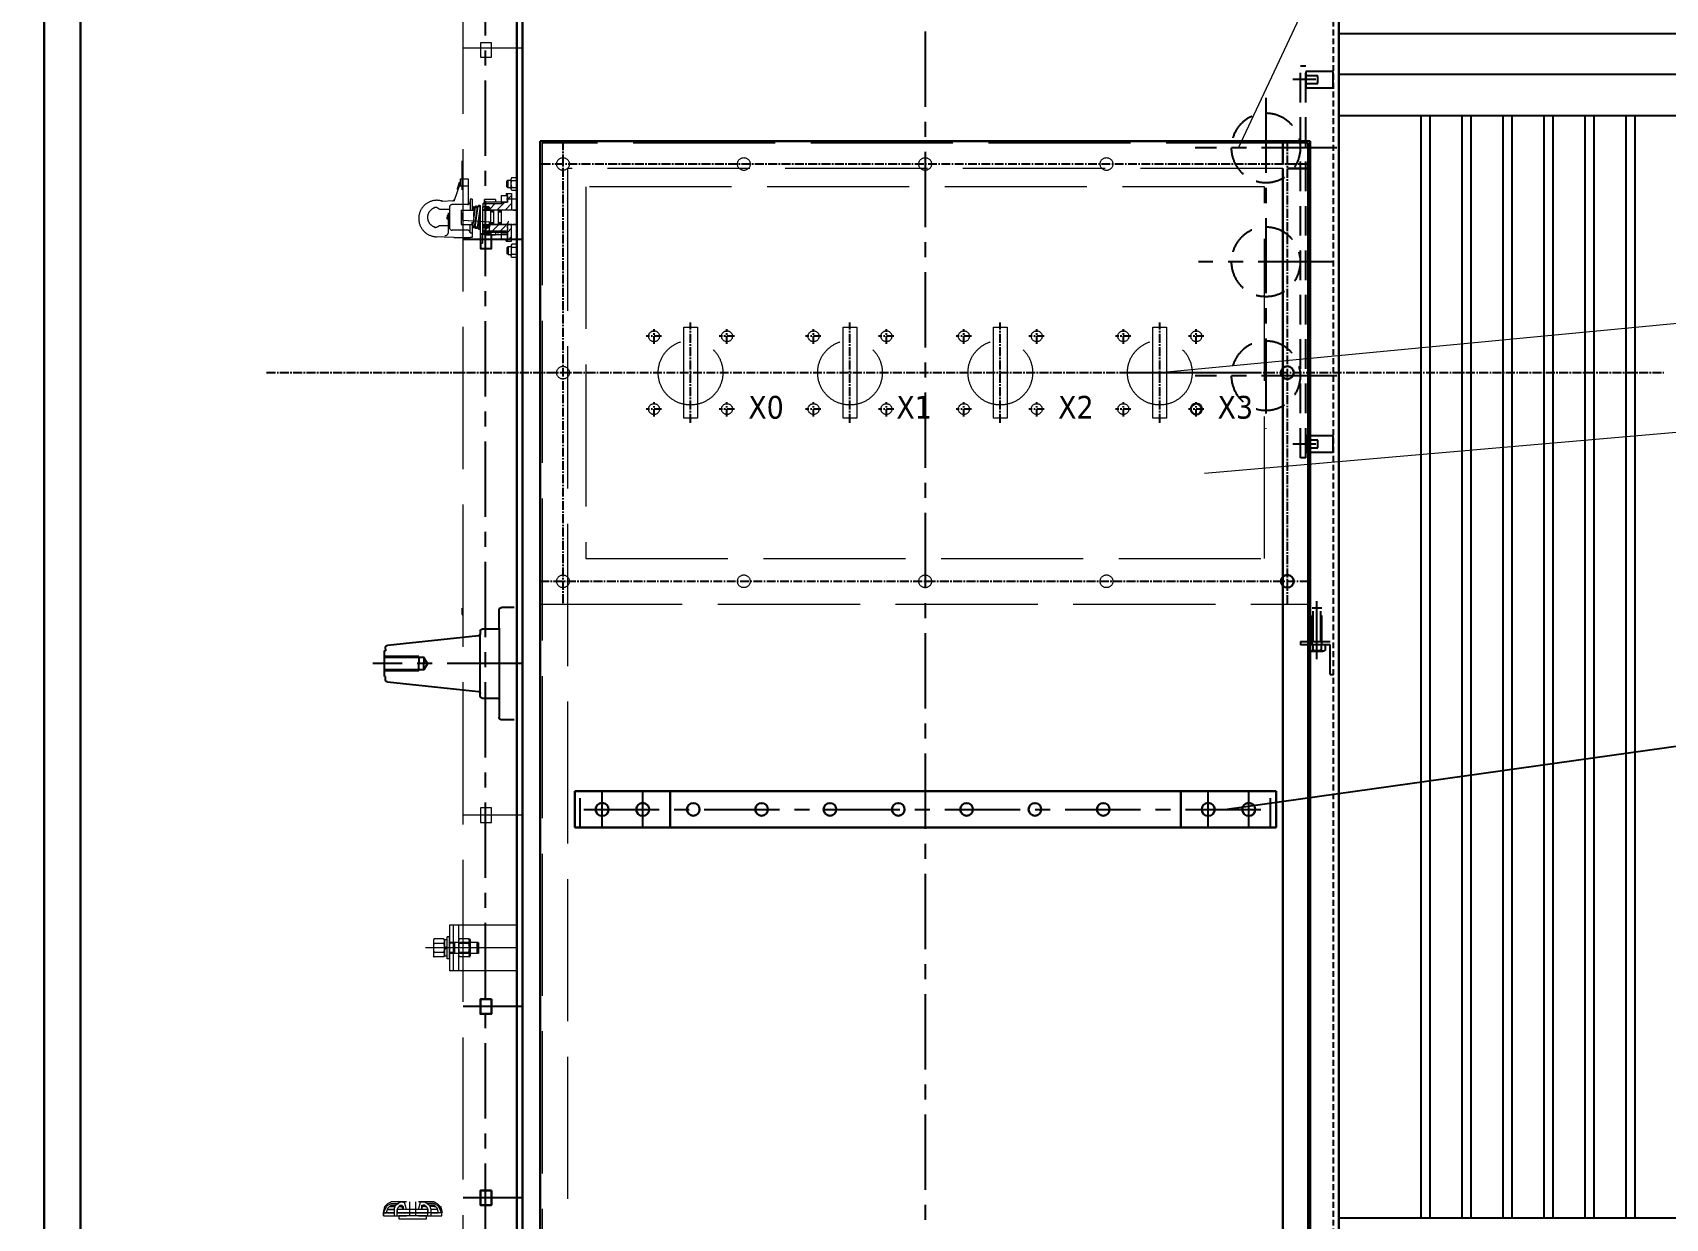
# Model space of a CAD drawing. Header units: millimetres. Extents: x 97339 to 122350, y -311274 to -152040.
# Drawn here: x 102106 to 103898, y -154956 to -153654 of the extents above; entities that cross this region are included whole.
import ezdxf

# ---------------------------------------------------------------- set-up
doc = ezdxf.new("R2010")
doc.units = ezdxf.units.MM
doc.header["$LTSCALE"] = 13
for name, pattern in [('ACAD_ISO02W100', [15, 12, -3]), ('CENTER', [50.8, 31.75, -6.35, 6.35, -6.35]), ('CENTER2', [1.125, 0.75, -0.125, 0.125, -0.125]), ('CENTERX2', [101.6, 63.5, -12.7, 12.7, -12.7]), ('DASHED', [0.75, 0.5, -0.25])]:
    doc.linetypes.add(name, pattern=pattern)
doc.layers.get('0').update_dxf_attribs({"color": 1, "linetype": 'CENTER'})
for name, color, linetype in [('1', 4, 'Continuous'), ('10', 1, 'Continuous'), ('3中心线层', 1, 'CENTER'), ('4虚线层', 6, 'DASHED'), ('PDF_几何图形', 7, 'Continuous'), ('中心线', 1, 'CENTER2'), ('器身绝缘0', 4, 'Continuous'), ('粗实线', 4, 'Continuous'), ('细实线', 2, 'Continuous')]:
    doc.layers.add(name, color=color, linetype=linetype)
doc.layers.add('标注、文本', color=3, linetype='Continuous', lineweight=25)
doc.layers.add('铁心', color=3, linetype='Continuous', lineweight=0)
doc.styles.get("Standard").update_dxf_attribs({"font": 'gbenor.shx', "bigfont": 'gbcbig.shx'})
doc.styles.add('Tahoma$001', font='tahoma.ttf', dxfattribs={"height": 2.159784})
doc.dimstyles.new('1-15', dxfattribs={"dimscale": 20, "dimtxt": 3.5, "dimasz": 2, "dimexe": 1.5, "dimexo": 0.5, "dimgap": 0.5, "dimtad": 1, "dimtoh": 1, "dimdec": 1, "dimdsep": 46, "dimtxsty": 'Standard', "dimcen": 2.5, "dimclrd": 3, "dimclre": 3, "dimclrt": 3, "dimadec": 0, "dimazin": 2, "dimtfac": 1, "dimtdec": 1, "dimtmove": 0, "dimatfit": 2, "dimfxl": 1, "dimarcsym": 0})
pattern_1 = [(135, (102049.4103, -165104.8281), (0.56126601, 0.56126601), []), (45, (102049.4103, -165104.8281), (1.68379802, 0.56126601), [1.984375, -1.190625])]

# ---------------------------------------------------------------- blocks, each defined once
blk = doc.blocks.new('角钢')
at = {"layer": '3中心线层'}
blk.add_line((212593.6, 11126.3), (212593.6, 11190), dxfattribs=at)
at = {"layer": '4虚线层', "ltscale": 5}
for p, q in [((212588.2, 11142), (212588.2, 11182.5)), ((212588.2, 11182.5), (212599, 11182.5)), ((212589.3, 11146.7), (212589.3, 11182.5)), ((212597.9, 11146.7), (212597.9, 11182.5)), ((212599, 11142), (212599, 11182.5)), ((212611.6, 11145.6), (212575.6, 11145.6)), ((212611.6, 11145.6), (212611.6, 11142)), ((212579.2, 11109.6), (212579.2, 11142)), ((212579.2, 11142), (212611.6, 11142)), ((212584.6, 11142), (212584.6, 11136.2)), ((212589.1, 11142), (212589.1, 11136.2)), ((212600.4, 11135.2), (212593.6, 11135.2)), ((212598.1, 11142), (212598.1, 11136.2)), ((212602.6, 11142), (212602.6, 11136.2)), ((212579.2, 11109.6), (212575.6, 11109.6))]:
    blk.add_line(p, q, dxfattribs=at)
at = {"layer": '4虚线层'}
blk.add_line((212593.6, 11135.2), (212586.8, 11135.2), dxfattribs=at)
blk.add_arc((212586.8, 11138.2), 3.01, 221.6088, 318.3912, dxfattribs=at)
at = {"layer": '4虚线层', "ltscale": 5}
for centre, radius, start, end in [((212593.6, 11145.8), 10.5, 244.676, 295.324), ((212600.4, 11138.2), 3.01, 221.6088, 318.3912)]:
    blk.add_arc(centre, radius, start, end, dxfattribs=at)
blk = doc.blocks.new('A$C7A9C35AF')
at = {"layer": '1', "color": 1, "linetype": 'CENTERX2', "lineweight": -3, "ltscale": 0.1}
for p, q in [((23.1, 415), (48.2, 415)), ((77.9, 395.1), (77.9, 31.7)), ((0, 340), (155.7, 340)), ((3.9, 215), (151.8, 215)), ((0, 90), (155.7, 90)), ((23.1, 15), (48.2, 15))]:
    blk.add_line(p, q, dxfattribs=at)
at = {"layer": '4虚线层', "ltscale": 5}
for p, q in [((39.9, 430), (33.9, 430)), ((33.9, 0), (33.9, 430)), ((39.9, 0), (39.9, 430)), ((33.9, 0), (39.9, 0))]:
    blk.add_line(p, q, dxfattribs=at)
for points in [[(3.9, 423.9), (33.9, 423.9), (33.9, 406.1), (3.9, 406.1)], [(3.9, 423.9), (33.9, 423.9), (33.9, 406.1), (3.9, 406.1)], [(20.9, 419.3), (33.9, 419.3), (33.9, 410.7), (20.9, 410.7)], [(20.9, 419.3), (33.9, 419.3), (33.9, 410.7), (20.9, 410.7)], [(3.9, 23.9), (33.9, 23.9), (33.9, 6.1), (3.9, 6.1)], [(3.9, 23.9), (33.9, 23.9), (33.9, 6.1), (3.9, 6.1)], [(20.9, 19.3), (33.9, 19.3), (33.9, 10.7), (20.9, 10.7)], [(20.9, 19.3), (33.9, 19.3), (33.9, 10.7), (20.9, 10.7)]]:
    blk.add_lwpolyline(points, close=True, dxfattribs=at)
for centre in [(77.9, 340), (77.9, 215), (77.9, 90)]:
    blk.add_circle(centre, 38, dxfattribs=at)
blk = doc.blocks.new('*D538')
at = {"layer": 'Defpoints', "color": 0, "transparency": 16777216}
for p in [(101876.4, -153257.1), (102118.5, -153257.1), (102118.5, -155208.4)]:
    blk.add_point(p, dxfattribs=at)
at = {"layer": '标注、文本', "color": 3, "lineweight": -2, "transparency": 16777216}
for p, q in [((102108.5, -153257.1), (101846.4, -153257.1)), ((101876.4, -155168.4), (101876.4, -153297.1)), ((102108.5, -155208.4), (101846.4, -155208.4))]:
    blk.add_line(p, q, dxfattribs=at)
at = {"layer": '标注、文本', "color": 3, "transparency": 16777216}
for points in [[(101869.7, -153297.1), (101883, -153297.1), (101876.4, -153257.1)], [(101869.7, -155168.4), (101883, -155168.4), (101876.4, -155208.4)]]:
    blk.add_solid(points, dxfattribs=at)
at = {"layer": '标注、文本', "color": 3, "transparency": 16777216, "insert": (101831.4, -154232.8), "char_height": 70, "attachment_point": 5, "rotation": 90}
blk.add_mtext('1950', dxfattribs=at)
blk = doc.blocks.new('A$C08576B93')
at = {"layer": '1', "color": 1, "linetype": 'CENTERX2', "lineweight": -3, "ltscale": 0.1}
for p, q in [((30, 0), (30, 40)), ((74.5, 0), (74.5, 40))]:
    blk.add_line(p, q, dxfattribs=at)
at = {"layer": '4虚线层', "ltscale": 5}
blk.add_line((6, 0), (6, 40), dxfattribs=at)
at = {"layer": '粗实线', "lineweight": 30}
for p, q in [((0, 40), (104.5, 40)), ((0, 0), (0, 40)), ((104.5, 40), (104.5, 0)), ((104.5, 0), (0, 0))]:
    blk.add_line(p, q, dxfattribs=at)
for centre in [(30, 20), (74.5, 20)]:
    blk.add_circle(centre, 7.15, dxfattribs=at)

msp = doc.modelspace()

# ---------------------------------------------------------------- hatches: boundary and pattern name
at = {"linetype": 'ACAD_ISO02W100', "lineweight": 13}
h = msp.add_hatch(dxfattribs=at)
h.set_pattern_fill('ANSI31', color=2, scale=2, angle=450, style=0)
h.set_pattern_definition([(45, (102049.41, -165104.828), (4.490128, -4.490128), [])])
h.paths.add_polyline_path([(102604.815, -153846.097), (102599.615, -153846.097), (102599.615, -153848.897), (102604.815, -153848.897), (102604.815, -153847.597)])
h = msp.add_hatch(dxfattribs=at)
h.set_pattern_fill('ANSI31', color=2, scale=1.5, angle=450, style=0)
h.set_pattern_definition([(45, (102049.4103, -165104.828), (3.367596, -3.367596), [])])
h.paths.add_polyline_path([(102604.815, -153846.097), (102599.615, -153846.097), (102599.615, -153848.897), (102604.815, -153848.897), (102604.815, -153847.597)])
h = msp.add_hatch(dxfattribs=at)
h.set_pattern_fill('ANSI31', color=2, scale=2, angle=360, style=0)
h.set_pattern_definition([(45, (74243.5575, -165383.168), (-4.490128, 4.490128), [])])
h.paths.add_polyline_path([(102600.615, -153842.097), (102621.615, -153842.097), (102621.615, -153840.597), (102627.115, -153840.597), (102627.115, -153832.097), (102625.615, -153832.097), (102625.615, -153831.097), (102631.615, -153831.097), (102631.615, -153849.097), (102631.051, -153849.097), (102619.349, -153849.097, 0.33333333), (102617.849, -153849.097), (102611.049, -153849.097, 0.33333333), (102609.549, -153849.097), (102608.713, -153849.097), (102607.615, -153849.097), (102607.615, -153846.597), (102606.615, -153845.597), (102600.615, -153845.597)])
h.paths.add_polyline_path([(102607.615, -153865.097), (102609.549, -153865.097, 0.33333333), (102611.049, -153865.097), (102615.749, -153865.097), (102617.849, -153865.097, 0.33333333), (102619.349, -153865.097), (102631.049, -153865.097), (102631.615, -153865.097), (102631.615, -153883.143), (102625.615, -153883.143), (102625.615, -153882.097), (102627.115, -153882.097), (102627.115, -153873.597), (102625.615, -153873.597), (102625.615, -153872.097), (102600.615, -153872.097), (102600.615, -153868.597), (102606.615, -153868.597), (102607.615, -153867.597)])
h = msp.add_hatch(dxfattribs=at)
h.set_pattern_fill('ANSI38', color=2, scale=0.25, angle=360, style=0)
h.set_pattern_definition(pattern_1)
h.paths.add_polyline_path([(102607.615, -153847.597, 1), (102604.815, -153847.597, 1)])
h = msp.add_hatch(dxfattribs=at)
h.set_pattern_fill('ANSI31', color=2, scale=0.5, angle=450, style=0)
h.set_pattern_definition([(45, (102049.4103, -165104.8281), (1.12253202, -1.12253202), [])])
h.paths.add_polyline_path([(102604.815, -153868.097), (102604.815, -153865.297), (102599.615, -153865.297), (102599.615, -153868.097)])
h = msp.add_hatch(dxfattribs=at)
h.set_pattern_fill('ANSI38', color=2, scale=0.25, angle=360, style=0)
h.set_pattern_definition(pattern_1)
h.paths.add_polyline_path([(102607.615, -153866.597, 1), (102604.815, -153866.597, 1)])

# ---------------------------------------------------------------- linework, layer by layer
at = {"color": 2, "linetype": 'ACAD_ISO02W100', "lineweight": 13}
for p, q in [((102578.543, -155108.427), (102578.543, -153287.074)), ((102643.543, -153671.431), (102578.543, -153671.431)), ((102637.543, -153835.495), (102637.543, -153713.708)), ((102665.043, -153775.631), (102665.043, -155195.043)), ((103506.043, -153775.631), (102665.043, -153775.631)), ((102577.543, -153827.099), (102577.543, -153795.012)), ((102693.043, -153803.631), (102693.043, -155167.043)), ((103478.043, -153803.631), (102693.043, -153803.631)), ((102575.103, -153819.703), (102568.403, -153839.703)), ((102574.155, -153819.385), (102571.81, -153826.385)), ((102572.758, -153826.703), (102571.81, -153826.385)), ((102574.167, -153818.849), (102571.822, -153825.849)), ((102572.77, -153826.166), (102571.822, -153825.849)), ((102572.884, -153822.678), (102573.051, -153822.678)), ((102575.103, -153819.703), (102574.155, -153819.385)), ((102575.115, -153819.166), (102574.167, -153818.849)), ((102574.775, -153814.739), (102574.775, -153814.739)), ((102575.103, -153815.003), (102575.103, -153819.703)), ((102575.103, -153815.003), (102583.89, -153815.003)), ((102575.103, -153819.703), (102575.103, -153822.678)), ((102575.103, -153822.678), (102583.89, -153822.678)), ((102583.89, -153815.003), (102583.89, -153843.065)), ((102627.743, -153816.191), (102626.55, -153817.473)), ((102626.55, -153823.714), (102626.55, -153817.473)), ((102627.709, -153824.777), (102626.55, -153823.714)), ((102631.076, -153824.777), (102627.709, -153824.777)), ((102627.742, -153816.191), (102631.076, -153816.192)), ((102627.743, -153824.777), (102627.743, -153816.191)), ((102631.584, -153813.414), (102631.076, -153815.037)), ((102631.076, -153826.382), (102631.076, -153815.037)), ((102631.166, -153815.719), (102631.076, -153815.196)), ((102631.83, -153827.724), (102631.076, -153826.382)), ((102631.364, -153824.85), (102631.133, -153825.562)), ((102631.295, -153816.235), (102631.166, -153815.719)), ((102631.527, -153816.725), (102631.295, -153816.235)), ((102631.738, -153824.227), (102631.364, -153824.85)), ((102631.565, -153816.716), (102637.544, -153816.716)), ((102631.584, -153813.414), (102637.543, -153813.414)), ((102631.737, -153824.216), (102637.544, -153824.216)), ((102637.543, -153827.724), (102631.83, -153827.724)), ((102713.043, -153823.631), (102713.043, -154231.631)), ((103458.043, -153823.631), (102713.043, -153823.631)), ((103458.043, -154231.631), (103458.043, -153823.631)), ((102568.415, -153839.166), (102554.566, -153839.645)), ((102563.415, -153846.166), (102563.415, -153853.666)), ((102583.115, -153843.166), (102566.415, -153843.166)), ((102586.115, -153837.166), (102586.115, -153838.166)), ((102586.115, -153837.166), (102586.115, -153849.093)), ((102588.415, -153837.166), (102586.115, -153837.166)), ((102588.415, -153837.166), (102588.415, -153849.097)), ((102591.713, -153845.668), (102588.658, -153867.752)), ((102590.17, -153856.826), (102590.658, -153846.374)), ((102593.712, -153845.624), (102590.657, -153867.818)), ((102591.719, -153868.396), (102595.131, -153844.773)), ((102597.115, -153844.952), (102593.711, -153868.573)), ((102597.115, -153844.593), (102595.695, -153868.393)), ((102597.115, -153845.597), (102597.115, -153865.054)), ((102600.615, -153845.597), (102599.615, -153845.597)), ((102599.615, -153845.597), (102599.615, -153849.097)), ((102604.815, -153846.097), (102599.615, -153846.097)), ((102600.615, -153842.097), (102602.115, -153840.597)), ((102600.615, -153845.597), (102600.615, -153842.097)), ((102600.615, -153842.097), (102621.615, -153842.097)), ((102606.615, -153845.597), (102600.615, -153845.597)), ((102602.115, -153840.597), (102602.115, -153837.597)), ((102614.115, -153837.597), (102602.115, -153837.597)), ((102627.115, -153840.597), (102602.115, -153840.597)), ((102604.815, -153849.097), (102604.815, -153845.597)), ((102607.615, -153846.597), (102606.615, -153845.597)), ((102607.615, -153849.097), (102607.615, -153846.597)), ((102614.115, -153837.597), (102614.115, -153840.597)), ((102620.115, -153840.597), (102614.115, -153840.597)), ((102620.115, -153833.097), (102620.115, -153840.097)), ((102620.115, -153833.097), (102627.115, -153833.097)), ((102620.115, -153833.097), (102620.115, -153834.597)), ((102620.115, -153840.097), (102620.115, -153840.597)), ((102620.115, -153840.097), (102627.115, -153840.097)), ((102620.115, -153840.597), (102627.115, -153840.597)), ((102625.615, -153830.797), (102631.615, -153830.797)), ((102625.615, -153830.797), (102625.615, -153832.097)), ((102627.115, -153832.097), (102625.615, -153832.097)), ((102625.615, -153832.097), (102625.615, -153833.097)), ((102636.884, -153837.174), (102626.137, -153837.174)), ((102627.115, -153840.597), (102627.115, -153832.097)), ((102627.115, -153833.097), (102627.115, -153840.597)), ((102631.615, -153830.797), (102631.615, -153849.097)), ((102552.415, -153848.236), (102563.415, -153848.236)), ((102563.415, -153855.08), (102560.881, -153855.08)), ((102560.881, -153855.08), (102560.881, -153857.08)), ((102560.881, -153859.08), (102560.881, -153857.08)), ((102563.415, -153859.08), (102560.881, -153859.08)), ((102562.543, -153873.076), (102562.543, -153852.077)), ((102562.543, -153873.076), (102562.543, -153852.077)), ((102563.415, -153852.966), (102563.415, -153868.166)), ((102576.415, -153849.093), (102591.239, -153849.093)), ((102576.415, -153849.093), (102576.415, -153865.066)), ((102577.543, -153859.141), (102577.543, -153852.076)), ((102578.476, -153860.138), (102606.609, -153862.014)), ((102588.415, -153864.466), (102588.415, -153862.466)), ((102588.415, -153864.466), (102588.415, -153876.166)), ((102593.235, -153849.093), (102594.507, -153849.093)), ((102596.518, -153849.093), (102597.115, -153849.093)), ((102604.815, -153848.897), (102599.615, -153848.897)), ((102599.615, -153849.093), (102610.765, -153849.093)), ((102599.615, -153849.093), (102599.615, -153865.052)), ((102604.815, -153847.597), (102604.815, -153849.097)), ((102607.543, -153875.076), (102607.543, -153863.012)), ((102629.615, -153849.097), (102607.615, -153849.097)), ((102608.649, -153849.097), (102608.649, -153851.097)), ((102608.649, -153851.097), (102608.649, -153863.097)), ((102611.949, -153851.097), (102608.649, -153851.097)), ((102608.649, -153863.097), (102608.649, -153865.097)), ((102611.949, -153863.097), (102608.649, -153863.097)), ((102629.213, -153849.097), (102608.713, -153849.097)), ((102610.293, -153849.097), (102609.069, -153850.32)), ((102609.069, -153864.317), (102609.648, -153864.896)), ((102609.763, -153863.097), (102609.094, -153863.766)), ((102610.886, -153863.097), (102609.233, -153864.749)), ((102611.239, -153849.273), (102609.475, -153851.037)), ((102614.551, -153849.097), (102609.551, -153849.097)), ((102609.558, -153849.09), (102609.564, -153849.097)), ((102609.564, -153849.097), (102610.77, -153850.303)), ((102609.969, -153862.891), (102609.763, -153863.097)), ((102609.907, -153862.91), (102610.093, -153863.097)), ((102609.928, -153850.584), (102610.441, -153851.097)), ((102609.928, -153864.054), (102610.971, -153865.097)), ((102611.463, -153863.641), (102610.008, -153865.097)), ((102610.093, -153863.097), (102610.77, -153863.773)), ((102610.538, -153851.097), (102610.288, -153851.346)), ((102610.523, -153848.867), (102610.293, -153849.097)), ((102610.441, -153851.097), (102610.643, -153851.298)), ((102611.549, -153850.085), (102610.538, -153851.097)), ((102615.749, -153849.097), (102610.749, -153849.097)), ((102615.749, -153849.097), (102610.749, -153849.097)), ((102610.765, -153851.193), (102610.81, -153851.193)), ((102610.765, -153862.966), (102610.81, -153862.966)), ((102610.952, -153863.03), (102610.886, -153863.097)), ((102611.051, -153849.461), (102611.541, -153849.951)), ((102611.949, -153849.097), (102611.949, -153851.097)), ((102611.949, -153851.097), (102611.949, -153863.097)), ((102611.949, -153863.097), (102611.949, -153865.097)), ((102616.949, -153849.097), (102616.949, -153851.097)), ((102616.949, -153851.097), (102616.949, -153863.097)), ((102616.949, -153851.097), (102620.249, -153851.097)), ((102616.949, -153863.097), (102616.949, -153865.097)), ((102616.949, -153863.097), (102620.249, -153863.097)), ((102617.35, -153850.148), (102618.299, -153851.097)), ((102618.151, -153849.097), (102617.368, -153849.879)), ((102618.743, -153863.097), (102617.398, -153864.442)), ((102617.418, -153863.686), (102618.628, -153864.896)), ((102619.273, -153849.097), (102617.567, -153850.802)), ((102617.631, -153849.306), (102618.067, -153849.742)), ((102629.851, -153849.097), (102617.851, -153849.097)), ((102619.606, -153863.356), (102617.866, -153865.097)), ((102617.909, -153863.054), (102617.951, -153863.097)), ((102617.951, -153863.097), (102618.067, -153863.212)), ((102618.396, -153851.097), (102618.208, -153851.284)), ((102618.299, -153851.097), (102618.548, -153851.345)), ((102619.787, -153849.706), (102618.396, -153851.097)), ((102618.423, -153848.975), (102618.544, -153849.097)), ((102618.544, -153849.097), (102619.75, -153850.303)), ((102618.945, -153862.895), (102618.743, -153863.097)), ((102618.849, -153862.872), (102619.074, -153863.097)), ((102618.909, -153850.584), (102619.39, -153851.065)), ((102618.909, -153864.054), (102619.641, -153864.787)), ((102619.84, -153864.245), (102618.988, -153865.097)), ((102631.049, -153849.097), (102619.049, -153849.097)), ((102631.049, -153849.097), (102619.049, -153849.097)), ((102619.074, -153863.097), (102619.75, -153863.773)), ((102619.305, -153849.065), (102619.273, -153849.097)), ((102620.249, -153849.097), (102620.249, -153851.097)), ((102620.249, -153851.097), (102620.249, -153863.097)), ((102620.249, -153863.097), (102620.249, -153865.097)), ((102627.543, -153863.931), (102626.606, -153864.758)), ((102627.543, -153863.931), (102627.543, -153863.076)), ((102632.249, -153849.097), (102631.051, -153849.097)), ((102636.884, -153849.097), (102633.449, -153849.097)), ((102633.749, -153849.097), (102636.884, -153849.097)), ((102636.884, -153849.097), (102633.749, -153849.097)), ((102568.415, -153879.166), (102547.037, -153878.428)), ((102547.75, -153878.44), (102547.75, -153878.452)), ((102552.288, -153866.197), (102563.415, -153866.197)), ((102583.115, -153871.166), (102566.415, -153871.166)), ((102568.415, -153879.166), (102586.115, -153879.166)), ((102576.415, -153865.066), (102589.031, -153865.058)), ((102586.115, -153874.166), (102586.115, -153865.06)), ((102586.115, -153874.166), (102588.415, -153874.166)), ((102588.415, -153879.166), (102586.115, -153879.166)), ((102588.415, -153879.166), (102586.115, -153879.166)), ((102588.415, -153865.059), (102588.415, -153879.166)), ((102591.037, -153865.057), (102592.202, -153865.057)), ((102594.218, -153865.055), (102595.894, -153865.054)), ((102597.115, -153865.054), (102597.115, -153885.46)), ((102599.615, -153865.052), (102610.77, -153865.046)), ((102599.615, -153865.052), (102599.615, -153868.597)), ((102599.615, -153865.052), (102599.615, -153885.46)), ((102604.815, -153865.297), (102599.615, -153865.297)), ((102604.815, -153868.097), (102599.615, -153868.097)), ((102606.615, -153868.597), (102599.615, -153868.597)), ((102600.615, -153872.097), (102600.615, -153868.597)), ((102600.615, -153872.097), (102625.615, -153872.097)), ((102602.115, -153873.597), (102600.615, -153872.097)), ((102602.115, -153873.597), (102602.115, -153876.597)), ((102627.115, -153873.597), (102602.115, -153873.597)), ((102614.097, -153876.597), (102602.115, -153876.597)), ((102604.815, -153865.097), (102604.815, -153868.597)), ((102604.815, -153868.597), (102604.815, -153865.097)), ((102606.615, -153868.597), (102607.615, -153867.597)), ((102607.615, -153867.597), (102607.615, -153865.097)), ((102629.615, -153865.097), (102607.615, -153865.097)), ((102608.543, -153876.076), (102626.543, -153876.076)), ((102629.213, -153865.097), (102608.713, -153865.097)), ((102615.749, -153865.097), (102610.749, -153865.097)), ((102615.749, -153865.097), (102610.749, -153865.097)), ((102610.77, -153865.046), (102636.884, -153865.046)), ((102610.971, -153865.097), (102611.004, -153865.129)), ((102616.949, -153865.097), (102611.949, -153865.097)), ((102614.097, -153873.597), (102614.097, -153876.597)), ((102618.988, -153865.097), (102618.747, -153865.338)), ((102631.049, -153865.097), (102619.049, -153865.097)), ((102631.049, -153865.097), (102619.049, -153865.097)), ((102620.115, -153873.597), (102620.115, -153881.097)), ((102620.115, -153873.597), (102620.115, -153881.097)), ((102620.115, -153874.097), (102627.115, -153874.097)), ((102620.115, -153879.597), (102620.115, -153881.097)), ((102620.115, -153881.097), (102627.115, -153881.097)), ((102632.249, -153865.097), (102620.249, -153865.097)), ((102620.549, -153865.097), (102621.384, -153865.097)), ((102620.549, -153865.097), (102621.384, -153865.097)), ((102625.615, -153873.597), (102625.615, -153872.097)), ((102625.615, -153883.397), (102625.615, -153881.097)), ((102627.115, -153882.097), (102625.615, -153882.097)), ((102626.606, -153864.758), (102627.543, -153865.672)), ((102627.543, -153866.869), (102626.606, -153867.696)), ((102626.606, -153867.696), (102627.543, -153868.609)), ((102627.543, -153870.85), (102626.606, -153871.677)), ((102626.606, -153871.677), (102627.543, -153872.591)), ((102627.115, -153873.597), (102627.115, -153881.097)), ((102627.115, -153882.097), (102627.115, -153873.597)), ((102627.543, -153866.869), (102627.543, -153865.672)), ((102627.543, -153870.85), (102627.543, -153868.609)), ((102627.543, -153875.076), (102627.543, -153872.591)), ((102629.213, -153865.097), (102631.549, -153865.097)), ((102632.249, -153865.097), (102631.051, -153865.097)), ((102631.615, -153883.397), (102631.615, -153865.097)), ((102636.884, -153865.097), (102633.449, -153865.097)), ((102636.884, -153865.097), (102633.749, -153865.097)), ((102633.749, -153865.097), (102636.884, -153865.097)), ((102597.115, -153885.46), (102599.615, -153885.46)), ((102620.227, -153883.064), (102620.115, -153883.064)), ((102625.615, -153883.397), (102631.615, -153883.397)), ((102625.615, -153883.397), (102631.615, -153883.397)), ((102625.615, -153883.397), (102631.615, -153883.397)), ((102713.043, -154231.631), (103458.043, -154231.631)), ((102577.543, -154293.086), (102577.543, -154286.021)), ((102663.043, -154281.631), (103508.043, -154281.631)), ((102643.543, -154513.431), (102578.543, -154513.431)), ((102637.543, -154634.043), (102563.543, -154634.043)), ((102563.543, -154634.043), (102563.543, -154684.043)), ((102567.543, -154634.043), (102567.543, -154684.043)), ((102573.543, -154634.043), (102573.543, -154684.043)), ((102546.611, -154649.118), (102545.843, -154650.448)), ((102545.843, -154650.448), (102545.843, -154667.638)), ((102557.275, -154649.118), (102546.611, -154649.118)), ((102557.275, -154649.118), (102558.043, -154650.448)), ((102561.043, -154650.043), (102558.043, -154650.043)), ((102558.043, -154668.043), (102558.043, -154650.043)), ((102558.043, -154650.448), (102558.043, -154667.638)), ((102563.543, -154647.043), (102561.043, -154647.043)), ((102561.043, -154671.043), (102561.043, -154647.043)), ((102561.043, -154668.043), (102561.043, -154650.043)), ((102563.543, -154671.043), (102563.543, -154647.043)), ((102574.311, -154649.118), (102573.543, -154650.448)), ((102573.543, -154650.448), (102573.543, -154667.638)), ((102584.975, -154649.118), (102574.311, -154649.118)), ((102594.438, -154659.043), (102537.243, -154659.043)), ((102546.611, -154668.968), (102545.843, -154667.638)), ((102557.275, -154654.08), (102546.611, -154654.08)), ((102557.275, -154664.005), (102546.611, -154664.005)), ((102557.275, -154668.968), (102546.611, -154668.968)), ((102557.275, -154668.968), (102558.043, -154667.638)), ((102561.043, -154657.343), (102558.043, -154659.043)), ((102561.043, -154659.043), (102558.043, -154660.743)), ((102561.043, -154668.043), (102558.043, -154668.043)), ((102569.543, -154653.043), (102563.543, -154653.043)), ((102569.543, -154653.943), (102563.543, -154653.943)), ((102637.543, -154659.043), (102563.543, -154659.043)), ((102569.543, -154664.143), (102563.543, -154664.143)), ((102569.543, -154665.043), (102563.543, -154665.043)), ((102569.543, -154665.043), (102569.543, -154653.043)), ((102595.043, -154653.043), (102569.543, -154653.043)), ((102595.043, -154665.043), (102569.543, -154665.043)), ((102574.311, -154668.968), (102573.543, -154667.638)), ((102584.975, -154654.08), (102574.311, -154654.08)), ((102584.975, -154664.005), (102574.311, -154664.005)), ((102584.975, -154668.968), (102574.311, -154668.968)), ((102563.543, -154671.043), (102561.043, -154671.043)), ((102637.543, -154684.043), (102563.543, -154684.043))]:
    msp.add_line(p, q, dxfattribs=at)
for points in [[(102609.543, -153665.431), (102597.543, -153665.431), (102597.543, -153681.431), (102609.543, -153681.431)], [(102820.543, -153977.631), (102835.543, -153977.631), (102835.543, -154077.631), (102820.543, -154077.631)], [(102995.543, -153977.631), (103010.543, -153977.631), (103010.543, -154077.631), (102995.543, -154077.631)], [(103160.543, -153977.631), (103175.543, -153977.631), (103175.543, -154077.631), (103160.543, -154077.631)], [(103335.543, -153977.631), (103350.543, -153977.631), (103350.543, -154077.631), (103335.543, -154077.631)], [(102609.543, -154505.431), (102597.543, -154505.431), (102597.543, -154521.431), (102609.543, -154521.431)], [(102507.765, -154953.086), (102507.765, -154956.457), (102538.103, -154956.457), (102538.103, -154953.086)]]:
    msp.add_lwpolyline(points, close=True, dxfattribs=at)
for points in [[(102492.597, -154942.974), (102495.967, -154939.603), (102499.338, -154937.918)], [(102494.282, -154942.974), (102495.967, -154941.288), (102499.338, -154939.603)], [(102516.193, -154937.918), (102499.338, -154937.918)], [(102502.709, -154946.345), (102504.395, -154941.288), (102509.451, -154937.918)], [(102516.193, -154946.345), (102514.507, -154939.603), (102512.822, -154937.918)], [(102529.676, -154946.345), (102531.361, -154939.603), (102531.361, -154937.918)], [(102531.361, -154937.918), (102536.418, -154937.918), (102541.474, -154941.288), (102543.159, -154946.345)], [(102546.53, -154937.918), (102549.901, -154939.603), (102553.272, -154942.974)], [(102546.53, -154939.603), (102549.901, -154941.288), (102551.586, -154942.974)], [(102490.911, -154949.716), (102490.911, -154953.086), (102516.193, -154953.086)], [(102502.709, -154949.716), (102490.911, -154949.716), (102490.911, -154953.086), (102516.193, -154953.086)], [(102495.967, -154944.659), (102497.653, -154942.974), (102499.338, -154941.288)], [(102495.967, -154944.659), (102497.653, -154942.974), (102499.338, -154942.974)], [(102506.08, -154946.345), (102507.765, -154942.974), (102509.451, -154941.288)], [(102506.08, -154946.345), (102507.765, -154942.974), (102509.451, -154942.974)], [(102506.08, -154953.086), (102506.08, -154946.345), (102506.08, -154949.716)], [(102539.788, -154949.716), (102506.08, -154949.716)], [(102511.136, -154941.288), (102512.822, -154942.974)], [(102512.822, -154946.345), (102511.136, -154942.974)], [(102529.676, -154953.086), (102554.957, -154953.086), (102554.957, -154949.716)], [(102529.676, -154953.086), (102554.957, -154953.086), (102554.957, -154949.716), (102543.159, -154949.716)], [(102533.047, -154946.345), (102533.047, -154942.974), (102533.047, -154941.288), (102534.732, -154941.288)], [(102533.047, -154942.974), (102533.047, -154946.345)], [(102533.047, -154942.974), (102534.732, -154942.974)], [(102536.418, -154941.288), (102538.103, -154942.974), (102539.788, -154946.345)], [(102536.418, -154942.974), (102538.103, -154942.974), (102539.788, -154946.345)], [(102539.788, -154953.086), (102539.788, -154946.345), (102539.788, -154949.716)], [(102546.53, -154941.288), (102548.216, -154942.974), (102549.901, -154944.659)], [(102546.53, -154942.974), (102548.216, -154942.974), (102549.901, -154944.659)]]:
    msp.add_lwpolyline(points, dxfattribs=at)
for centre, radius in [((102688.043, -153798.631), 7), ((102886.543, -153798.631), 7), ((103085.543, -153798.631), 7), ((103284.543, -153798.631), 7), ((102589.658, -153846.374), 1), ((102592.713, -153845.646), 1), ((102596.131, -153844.773), 1), ((102606.215, -153847.597), 1.4), ((102610.299, -153850.097), 1.25), ((102610.299, -153864.097), 1.25), ((102618.599, -153850.097), 1.25), ((102618.599, -153864.097), 1.25), ((102589.658, -153867.785), 1), ((102592.713, -153868.513), 1), ((102596.131, -153869.386), 1), ((102606.215, -153866.597), 1.4), ((102788.043, -153987.631), 6), ((102868.043, -153987.631), 6), ((102963.043, -153987.631), 6), ((103043.043, -153987.631), 6), ((103128.043, -153987.631), 6), ((103208.043, -153987.631), 6), ((103303.043, -153987.631), 6), ((103383.043, -153987.631), 6), ((102828.043, -154027.631), 35.5), ((103003.043, -154027.631), 35.5), ((103168.043, -154027.631), 35.5), ((103343.043, -154027.631), 35.5), ((102688.043, -154027.631), 7), ((102788.043, -154067.631), 6), ((102868.043, -154067.631), 6), ((102963.043, -154067.631), 6), ((103043.043, -154067.631), 6), ((103128.043, -154067.631), 6), ((103208.043, -154067.631), 6), ((103303.043, -154067.631), 6), ((102688.043, -154256.631), 7), ((102886.543, -154256.631), 7), ((103085.543, -154256.631), 7), ((103284.543, -154256.631), 7)]:
    msp.add_circle(centre, radius, dxfattribs=at)
for centre, radius, start, end in [((102663.112, -153821.355), 32.308, 185.594641, 185.934815), ((102657.458, -153821.949), 26.623, 185.921264, 186.765604), ((102642.16, -153820.225), 11.161, 161.674005, 173.251663), ((102642.16, -153820.225), 11.161, 186.748337, 200.951602), ((102549.728, -153858.44), 20, 70.008476, 270.062895), ((102550.415, -153857.166), 11, 96.363853, 180), ((102546.863, -153843.253), 3, 276.363853, 276.363853), ((102547.75, -153851.203), 5, 66.109336, 96.363853), ((102544.915, -153857.604), 12, 51.317813, 66.109336), ((102566.415, -153846.166), 3, 90, 180), ((102566.231, -153836.24), 3, 271.978733, 341.479151), ((102583.115, -153840.166), 3, 270, 0), ((102550.415, -153857.166), 11, 180.138819, 263.636147), ((102578.543, -153859.141), 1, 180, 266.185925), ((102606.543, -153863.012), 1, 0, 86.185925), ((102628.543, -153863.076), 1, 89.999999, 179.999999), ((102546.863, -153871.08), 3, 83.636147, 83.636147), ((102547.75, -153863.129), 5, 263.636147, 293.890664), ((102544.915, -153856.729), 12, 293.890664, 307.911751), ((102558.543, -153873.076), 4, 270, 0), ((102558.543, -153873.076), 4, 270, 0), ((102566.415, -153868.166), 3, 180, 270), ((102583.115, -153874.166), 3, 0, 90), ((102608.543, -153875.076), 1, 180, 270), ((102626.543, -153875.076), 1, 270, 0), ((102578.543, -154293.086), 1, 180, 266.185925), ((102550.412, -154651.653), 4.569, 146.295439, 212.085564), ((102553.474, -154651.653), 4.569, 327.914436, 33.704561), ((102578.112, -154651.653), 4.569, 146.295439, 212.085564), ((102563.843, -154659.043), 18, 163.996597, 196.003403), ((102550.412, -154666.432), 4.569, 147.914436, 213.704561), ((102553.474, -154666.432), 4.569, 326.295439, 32.558752), ((102540.043, -154659.043), 18, 343.996597, 16.003403), ((102591.543, -154659.043), 18, 163.996597, 196.003403), ((102578.112, -154666.432), 4.569, 147.914436, 213.704561)]:
    msp.add_arc(centre, radius, start, end, dxfattribs=at)
at = {"color": 2, "linetype": 'ACAD_ISO02W100', "lineweight": 13, "start_tangent": (-0.19280601, 0.98123689), "end_tangent": (-0.11811838, 0.99299952)}
msp.add_spline([(102631.212, -153826.331), (102631.169, -153826.102), (102631.02, -153825.085)], degree=3, dxfattribs=at)
at = {"color": 2, "linetype": 'ACAD_ISO02W100', "lineweight": 13}
for points in [[(102499.338, -154939.603), (102499.338, -154939.603), (102507.765, -154939.603), (102507.765, -154939.603)], [(102509.451, -154937.918), (102509.451, -154937.918), (102512.822, -154937.918), (102512.822, -154937.918)], [(102514.507, -154939.603), (102514.507, -154939.603), (102514.507, -154937.918), (102514.507, -154937.918)], [(102519.563, -154937.918), (102519.563, -154937.918), (102519.563, -154953.086), (102519.563, -154953.086)], [(102526.305, -154937.918), (102526.305, -154937.918), (102526.305, -154953.086), (102526.305, -154953.086)], [(102546.53, -154937.918), (102546.53, -154937.918), (102529.676, -154937.918), (102529.676, -154937.918)], [(102546.53, -154939.603), (102546.53, -154939.603), (102538.103, -154939.603), (102538.103, -154939.603)], [(102490.911, -154949.716), (102490.911, -154949.716), (102492.597, -154942.974), (102492.597, -154942.974)], [(102490.911, -154949.716), (102490.911, -154949.716), (102494.282, -154942.974), (102494.282, -154942.974)], [(102490.911, -154949.716), (102490.911, -154949.716), (102502.709, -154949.716), (102502.709, -154949.716)], [(102490.911, -154953.086), (102490.911, -154953.086), (102490.911, -154949.716), (102490.911, -154949.716)], [(102494.282, -154949.716), (102494.282, -154949.716), (102495.967, -154944.659), (102495.967, -154944.659)], [(102494.282, -154949.716), (102494.282, -154949.716), (102495.967, -154944.659), (102495.967, -154944.659)], [(102502.709, -154949.716), (102502.709, -154949.716), (102494.282, -154949.716), (102494.282, -154949.716)], [(102502.709, -154946.345), (102502.709, -154946.345), (102495.967, -154946.345), (102495.967, -154946.345)], [(102495.967, -154946.345), (102495.967, -154946.345), (102502.709, -154946.345), (102502.709, -154946.345)], [(102499.338, -154941.288), (102499.338, -154941.288), (102504.395, -154941.288), (102504.395, -154941.288)], [(102499.338, -154942.974), (102499.338, -154942.974), (102504.395, -154942.974), (102504.395, -154942.974)], [(102502.709, -154946.345), (102502.709, -154946.345), (102502.709, -154953.086), (102502.709, -154953.086)], [(102539.788, -154946.345), (102539.788, -154946.345), (102506.08, -154946.345), (102506.08, -154946.345)], [(102506.08, -154949.716), (102506.08, -154949.716), (102539.788, -154949.716), (102539.788, -154949.716)], [(102509.451, -154941.288), (102509.451, -154941.288), (102511.136, -154941.288), (102511.136, -154941.288)], [(102509.451, -154942.974), (102509.451, -154942.974), (102511.136, -154942.974), (102511.136, -154942.974)], [(102512.822, -154942.974), (102512.822, -154942.974), (102512.822, -154946.345), (102512.822, -154946.345)], [(102536.418, -154941.288), (102536.418, -154941.288), (102534.732, -154941.288), (102534.732, -154941.288)], [(102536.418, -154942.974), (102536.418, -154942.974), (102534.732, -154942.974), (102534.732, -154942.974)], [(102543.159, -154949.716), (102543.159, -154949.716), (102539.788, -154949.716), (102539.788, -154949.716)], [(102546.53, -154941.288), (102546.53, -154941.288), (102541.474, -154941.288), (102541.474, -154941.288)], [(102546.53, -154942.974), (102546.53, -154942.974), (102541.474, -154942.974), (102541.474, -154942.974)], [(102549.901, -154946.345), (102549.901, -154946.345), (102543.159, -154946.345), (102543.159, -154946.345)], [(102543.159, -154946.345), (102543.159, -154946.345), (102543.159, -154953.086), (102543.159, -154953.086)], [(102543.159, -154949.716), (102543.159, -154949.716), (102551.586, -154949.716), (102551.586, -154949.716)], [(102551.586, -154949.716), (102551.586, -154949.716), (102549.901, -154944.659), (102549.901, -154944.659)], [(102551.586, -154949.716), (102551.586, -154949.716), (102549.901, -154944.659), (102549.901, -154944.659)], [(102554.957, -154949.716), (102554.957, -154949.716), (102551.586, -154942.974), (102551.586, -154942.974)]]:
    msp.add_open_spline(points, degree=3, dxfattribs=at)
at = {"layer": '1', "color": 1, "linetype": 'CENTERX2', "lineweight": -3, "ltscale": 0.1}
for p, q in [((102602.962, -155110.427), (102602.962, -153257.074)), ((102602.962, -155110.427), (102602.962, -153257.074)), ((103085.543, -153257.074), (103085.543, -155108.427)), ((102643.543, -154347.012), (102479.404, -154347.012)), ((102711.036, -154507.019), (103470.673, -154507.019)), ((102643.543, -154723.431), (102578.543, -154723.431)), ((102643.543, -154933.431), (102578.543, -154933.431))]:
    msp.add_line(p, q, dxfattribs=at)
at = {"layer": '1', "ltscale": 4}
for p, q in [((103539.543, -153655.38), (104319.524, -153655.38)), ((103539.543, -153745.38), (104319.524, -153745.38)), ((103539.543, -154955.38), (104319.524, -154955.38))]:
    msp.add_line(p, q, dxfattribs=at)
at = {"layer": '1'}
for p, q in [((103629.522, -153745.38), (103629.522, -154955.38)), ((103639.522, -153745.38), (103639.522, -154955.38)), ((103674.522, -153745.38), (103674.522, -154955.38)), ((103684.522, -153745.38), (103684.522, -154955.38)), ((103719.522, -153745.38), (103719.522, -154955.38)), ((103729.522, -153745.38), (103729.522, -154955.38)), ((103764.522, -153745.38), (103764.522, -154955.38)), ((103774.522, -153745.38), (103774.522, -154955.38)), ((103809.522, -153745.38), (103809.522, -154955.38)), ((103819.522, -153745.38), (103819.522, -154955.38)), ((103854.522, -153745.38), (103854.522, -154955.38)), ((103864.522, -153745.38), (103864.522, -154955.38)), ((102584.975, -154649.118), (102585.743, -154650.448)), ((102585.743, -154668.043), (102585.743, -154650.043)), ((102585.743, -154650.448), (102585.743, -154667.638)), ((102584.975, -154668.968), (102585.743, -154667.638)), ((102594.438, -154665.043), (102594.438, -154653.043))]:
    msp.add_line(p, q, dxfattribs=at)
for centre, radius, start, end in [((102581.174, -154651.653), 4.569, 327.914436, 33.704561), ((102581.174, -154666.432), 4.569, 326.295439, 32.558752), ((102567.743, -154659.043), 18, 343.996597, 16.003403)]:
    msp.add_arc(centre, radius, start, end, dxfattribs=at)
at = {"layer": '10', "color": 2, "linetype": 'ACAD_ISO02W100', "lineweight": 13}
for p, q in [((102591.239, -153849.097), (102588.415, -153849.097)), ((102588.415, -153864.483), (102588.415, -153862.466)), ((102594.507, -153849.097), (102593.234, -153849.097)), ((102597.115, -153849.097), (102596.518, -153849.097)), ((102636.884, -153849.097), (102599.615, -153849.097)), ((102636.884, -153849.097), (102635.915, -153849.097)), ((102616.615, -153873.597), (102616.615, -153874.866)), ((102627.709, -153889.382), (102626.55, -153890.445)), ((102626.55, -153890.445), (102626.55, -153896.686)), ((102627.743, -153897.968), (102626.55, -153896.686)), ((102631.076, -153889.382), (102627.709, -153889.382)), ((102627.742, -153897.968), (102631.076, -153897.967)), ((102627.743, -153889.382), (102627.743, -153897.968)), ((102631.83, -153886.435), (102631.076, -153887.777)), ((102631.076, -153887.777), (102631.076, -153899.122)), ((102631.166, -153898.44), (102631.076, -153898.963)), ((102631.584, -153900.745), (102631.076, -153899.122)), ((102631.364, -153889.309), (102631.133, -153888.597)), ((102631.295, -153897.924), (102631.166, -153898.44)), ((102631.527, -153897.434), (102631.295, -153897.924)), ((102631.738, -153889.932), (102631.364, -153889.309)), ((102631.565, -153897.443), (102637.544, -153897.443)), ((102631.737, -153889.943), (102637.544, -153889.943)), ((102637.543, -153886.435), (102631.83, -153886.435)), ((102631.584, -153900.745), (102637.543, -153900.745))]:
    msp.add_line(p, q, dxfattribs=at)
for start, end in [(159.048398, 173.251663), (186.748337, 198.325995)]:
    msp.add_arc((102642.16, -153893.934), 11.161, start, end, dxfattribs=at)
at = {"layer": '3中心线层', "ltscale": 40}
msp.add_line((104319.524, -153700.38), (103539.543, -153700.38), dxfattribs=at)
at = {"layer": '3中心线层', "ltscale": 0.02}
for p, q in [((102796.231, -153987.631), (102779.402, -153987.631)), ((102788.043, -153995.839), (102788.043, -153980.028)), ((102876.231, -153987.631), (102859.402, -153987.631)), ((102868.043, -153995.839), (102868.043, -153980.028)), ((102971.231, -153987.631), (102954.402, -153987.631)), ((102963.043, -153995.839), (102963.043, -153980.028)), ((103051.231, -153987.631), (103034.402, -153987.631)), ((103043.043, -153995.839), (103043.043, -153980.028)), ((103136.231, -153987.631), (103119.402, -153987.631)), ((103128.043, -153995.839), (103128.043, -153980.028)), ((103216.231, -153987.631), (103199.402, -153987.631)), ((103208.043, -153995.839), (103208.043, -153980.028)), ((103311.231, -153987.631), (103294.402, -153987.631)), ((103303.043, -153995.839), (103303.043, -153980.028)), ((103391.231, -153987.631), (103374.402, -153987.631)), ((103383.043, -153995.839), (103383.043, -153980.028)), ((102788.043, -154075.839), (102788.043, -154060.028)), ((102868.043, -154075.839), (102868.043, -154060.028)), ((102963.043, -154075.839), (102963.043, -154060.028)), ((103043.043, -154075.839), (103043.043, -154060.028)), ((103128.043, -154075.839), (103128.043, -154060.028)), ((103208.043, -154075.839), (103208.043, -154060.028)), ((103303.043, -154075.839), (103303.043, -154060.028)), ((103383.043, -154075.839), (103383.043, -154060.028)), ((102796.231, -154067.631), (102779.402, -154067.631)), ((102876.231, -154067.631), (102859.402, -154067.631)), ((102971.231, -154067.631), (102954.402, -154067.631)), ((103051.231, -154067.631), (103034.402, -154067.631)), ((103136.231, -154067.631), (103119.402, -154067.631)), ((103216.231, -154067.631), (103199.402, -154067.631)), ((103311.231, -154067.631), (103294.402, -154067.631)), ((103391.231, -154067.631), (103374.402, -154067.631))]:
    msp.add_line(p, q, dxfattribs=at)
at = {"layer": '4虚线层'}
for p, q in [((102643.543, -153257.074), (102643.543, -155100.427)), ((103533.543, -155100.427), (103533.543, -153398.292))]:
    msp.add_line(p, q, dxfattribs=at)
at = {"layer": '4虚线层', "ltscale": 5}
msp.add_line((102643.543, -153365.427), (102643.543, -155100.427), dxfattribs=at)
at = {"layer": 'PDF_几何图形'}
for p, q in [((102618.048, -154307.931), (102618.048, -154288.254)), ((102634.567, -154285.278), (102621.024, -154285.278)), ((102599.585, -154308.903), (102617.015, -154308.903)), ((102618.048, -154307.931), (102618.048, -154405.771)), ((102493.303, -154331.131), (102493.303, -154329.309)), ((102597.338, -154382.814), (102597.338, -154314.247)), ((102529.925, -154339.269), (102492.028, -154339.269)), ((102493.303, -154340.302), (102492.028, -154339.269)), ((102492.028, -154353.784), (102492.028, -154340.302)), ((102493.303, -154331.131), (102493.303, -154333.014)), ((102535.33, -154340.302), (102493.303, -154340.302)), ((102529.925, -154339.269), (102529.925, -154347.043)), ((102529.925, -154354.756), (102529.925, -154347.043)), ((102493.303, -154353.784), (102492.028, -154354.756)), ((102529.925, -154354.756), (102492.028, -154354.756)), ((102492.028, -154361.011), (102493.303, -154361.011)), ((102535.33, -154353.784), (102493.303, -154353.784)), ((102493.303, -154364.777), (102493.303, -154361.011)), ((102617.015, -154385.122), (102599.585, -154385.122)), ((102634.567, -154408.747), (102621.024, -154408.747))]:
    msp.add_line(p, q, dxfattribs=at)
for points in [[(102618.048, -154288.254), (102618.169, -154287.525), (102618.473, -154286.796), (102618.898, -154286.128), (102619.566, -154285.703), (102620.295, -154285.399), (102621.024, -154285.278)], [(102597.338, -154311.211), (102597.338, -154314.247), (102597.217, -154314.915), (102596.913, -154315.462), (102596.488, -154316.009), (102595.941, -154316.312), (102595.273, -154316.494), (102495.368, -154327.001)], [(102597.338, -154311.211), (102597.459, -154310.482), (102597.763, -154309.875), (102598.249, -154309.389), (102598.917, -154309.024), (102599.585, -154308.903)], [(102618.048, -154307.931), (102617.926, -154308.417), (102617.562, -154308.781), (102617.015, -154308.903)], [(102493.303, -154329.309), (102493.425, -154328.641), (102493.668, -154328.034), (102494.153, -154327.548), (102494.7, -154327.183), (102495.368, -154327.001)], [(102492.028, -154361.011), (102492.028, -154333.014), (102493.303, -154333.014)], [(102539.399, -154347.043), (102535.33, -154340.302), (102535.33, -154347.043)], [(102539.399, -154347.043), (102535.33, -154353.784), (102535.33, -154347.043)], [(102495.368, -154367.024), (102494.7, -154366.842), (102494.153, -154366.538), (102493.668, -154365.991), (102493.425, -154365.384), (102493.303, -154364.777)], [(102495.368, -154367.024), (102595.273, -154377.531), (102595.941, -154377.713), (102596.488, -154378.077), (102596.913, -154378.563), (102597.217, -154379.17), (102597.338, -154379.838)], [(102599.585, -154385.122), (102598.917, -154385.001), (102598.249, -154384.697), (102597.763, -154384.211), (102597.459, -154383.543), (102597.338, -154382.814)], [(102617.015, -154385.122), (102617.562, -154385.244), (102617.926, -154385.608), (102618.048, -154386.155)], [(102621.024, -154408.747), (102620.295, -154408.686), (102619.566, -154408.383), (102618.898, -154407.897), (102618.473, -154407.289), (102618.169, -154406.561), (102618.048, -154405.771)]]:
    msp.add_lwpolyline(points, dxfattribs=at)
at = {"layer": '中心线'}
for p, q in [((102688.043, -153773.631), (102688.043, -154281.631)), ((103483.043, -154281.631), (103483.043, -153773.631)), ((103508.043, -153798.631), (102663.043, -153798.631)), ((102828.043, -154082.631), (102828.043, -153972.631)), ((103003.043, -154082.631), (103003.043, -153972.631)), ((103168.043, -154082.631), (103168.043, -153972.631)), ((103343.043, -154082.631), (103343.043, -153972.631)), ((102362.845, -154027.631), (103896.24, -154027.631)), ((103306.227, -154027.631), (103449.859, -154027.631)), ((102663.043, -154256.631), (103508.043, -154256.631))]:
    msp.add_line(p, q, dxfattribs=at)
at = {"layer": '器身绝缘0', "color": 2, "linetype": 'ACAD_ISO02W100', "lineweight": 13}
msp.add_line((102626.656, -153896.631), (102628.088, -153896.631), dxfattribs=at)
at = {"layer": '标注、文本', "color": 4, "lineweight": 30}
for p, q in [((102118.543, -153257.074), (102118.543, -155208.427)), ((102643.543, -153257.074), (102643.543, -155108.427)), ((103539.543, -155100.427), (103539.543, -153400.292)), ((102663.043, -153773.631), (102663.043, -155197.043)), ((103508.043, -153773.631), (102663.043, -153773.631)), ((103478.043, -153798.631), (103478.043, -153773.631)), ((103508.043, -155197.043), (103508.043, -153773.631)), ((103506.043, -155195.043), (103506.043, -153775.631)), ((103478.043, -155167.043), (103478.043, -153803.631)), ((103508.043, -153803.631), (103483.043, -153803.631))]:
    msp.add_line(p, q, dxfattribs=at)
at = {"layer": '标注、文本', "color": 2, "linetype": 'ACAD_ISO02W100', "lineweight": 13}
msp.add_line((102637.543, -153813.414), (102637.543, -153900.745), dxfattribs=at)
at = {"layer": '标注、文本'}
for p, q in [((102643.543, -153881.431), (102578.543, -153881.431)), ((104970.744, -154289.791), (103416.58, -154507.019)), ((102595.043, -154653.043), (102595.043, -154665.043))]:
    msp.add_line(p, q, dxfattribs=at)
msp.add_lwpolyline([(102609.543, -153875.431), (102597.543, -153875.431), (102597.543, -153891.431), (102609.543, -153891.431)], close=True, dxfattribs=at)
at = {"layer": '标注、文本', "color": 4, "lineweight": 30}
for centre in [(103483.043, -154027.631), (103483.043, -154256.631)]:
    msp.add_circle(centre, 7, dxfattribs=at)
msp.add_open_spline([(102554.957, -154949.716), (102554.957, -154949.716), (102553.272, -154942.974), (102553.272, -154942.974)], degree=3, dxfattribs=at)
at = {"layer": '粗实线', "lineweight": 30}
for p, q in [((102158.543, -155108.427), (102158.543, -153257.074)), ((102637.543, -153257.074), (102637.543, -155100.427)), ((103539.543, -154770.418), (103539.543, -154860.418))]:
    msp.add_line(p, q, dxfattribs=at)
for points in [[(102609.543, -154715.431), (102597.543, -154715.431), (102597.543, -154731.431), (102609.543, -154731.431)], [(102609.543, -154925.431), (102597.543, -154925.431), (102597.543, -154941.431), (102609.543, -154941.431)]]:
    msp.add_lwpolyline(points, close=True, dxfattribs=at)
for centre, radius in [((103383.043, -154067.631), 6), ((102831.036, -154507.019), 7), ((102906.036, -154507.019), 7), ((102981.036, -154507.019), 7), ((103056.036, -154507.019), 7), ((103131.036, -154507.019), 7), ((103206.036, -154507.019), 7), ((103281.036, -154507.019), 7)]:
    msp.add_circle(centre, radius, dxfattribs=at)
at = {"layer": '细实线', "color": 4, "lineweight": 30}
for p, q in [((102721.036, -154487.019), (103470.673, -154487.019)), ((103470.673, -154487.019), (103470.673, -154527.019)), ((102721.036, -154527.019), (103470.673, -154527.019))]:
    msp.add_line(p, q, dxfattribs=at)
at = {"layer": '铁心'}
for points in [[(103429.543, -153780.949), (103791.031, -153010.219), (103791.031, -153010.219)], [(103343.043, -154027.631), (104974.057, -153872.097), (104974.057, -153872.097)], [(103392.137, -154138.087), (104974.564, -154000.356), (104974.564, -154000.356)]]:
    msp.add_lwpolyline(points, dxfattribs=at)

# ---------------------------------------------------------------- block references
at = {"layer": '标注、文本', "xscale": -1}
for name, p in [('A$C7A9C35AF', (103537.397, -154120.949)), ('角钢', (316109.145, -165468.503)), ('A$C08576B93', (103470.673, -154527.019))]:
    msp.add_blockref(name, p, dxfattribs=at)
at = {"layer": '标注、文本'}
msp.add_blockref('A$C08576B93', (102701.036, -154527.019), dxfattribs=at)

# ---------------------------------------------------------------- texts
at = {"layer": '标注、文本', "style": 'Tahoma$001'}
for s, p in [('X0', (102891.428, -154078.128)), ('X1', (103053.928, -154078.128)), ('X2', (103231.428, -154078.128)), ('X3', (103406.428, -154078.128))]:
    msp.add_text(s, height=25, dxfattribs=at).set_placement(p)

# ---------------------------------------------------------------- dimensions: what is measured, and where the dimension line sits
at = {"layer": '标注、文本'}
dim = msp.add_linear_dim(base=(101876.363, -153257.074), p1=(102118.543, -155208.427), p2=(102118.543, -153257.074), angle=90, text='1950', dimstyle='1-15', dxfattribs=at)
dim.commit()
dim.dimension.update_dxf_attribs({"geometry": '*D538', "text_midpoint": (101831.363, -154232.75)})

doc.saveas('drawing.dxf')
